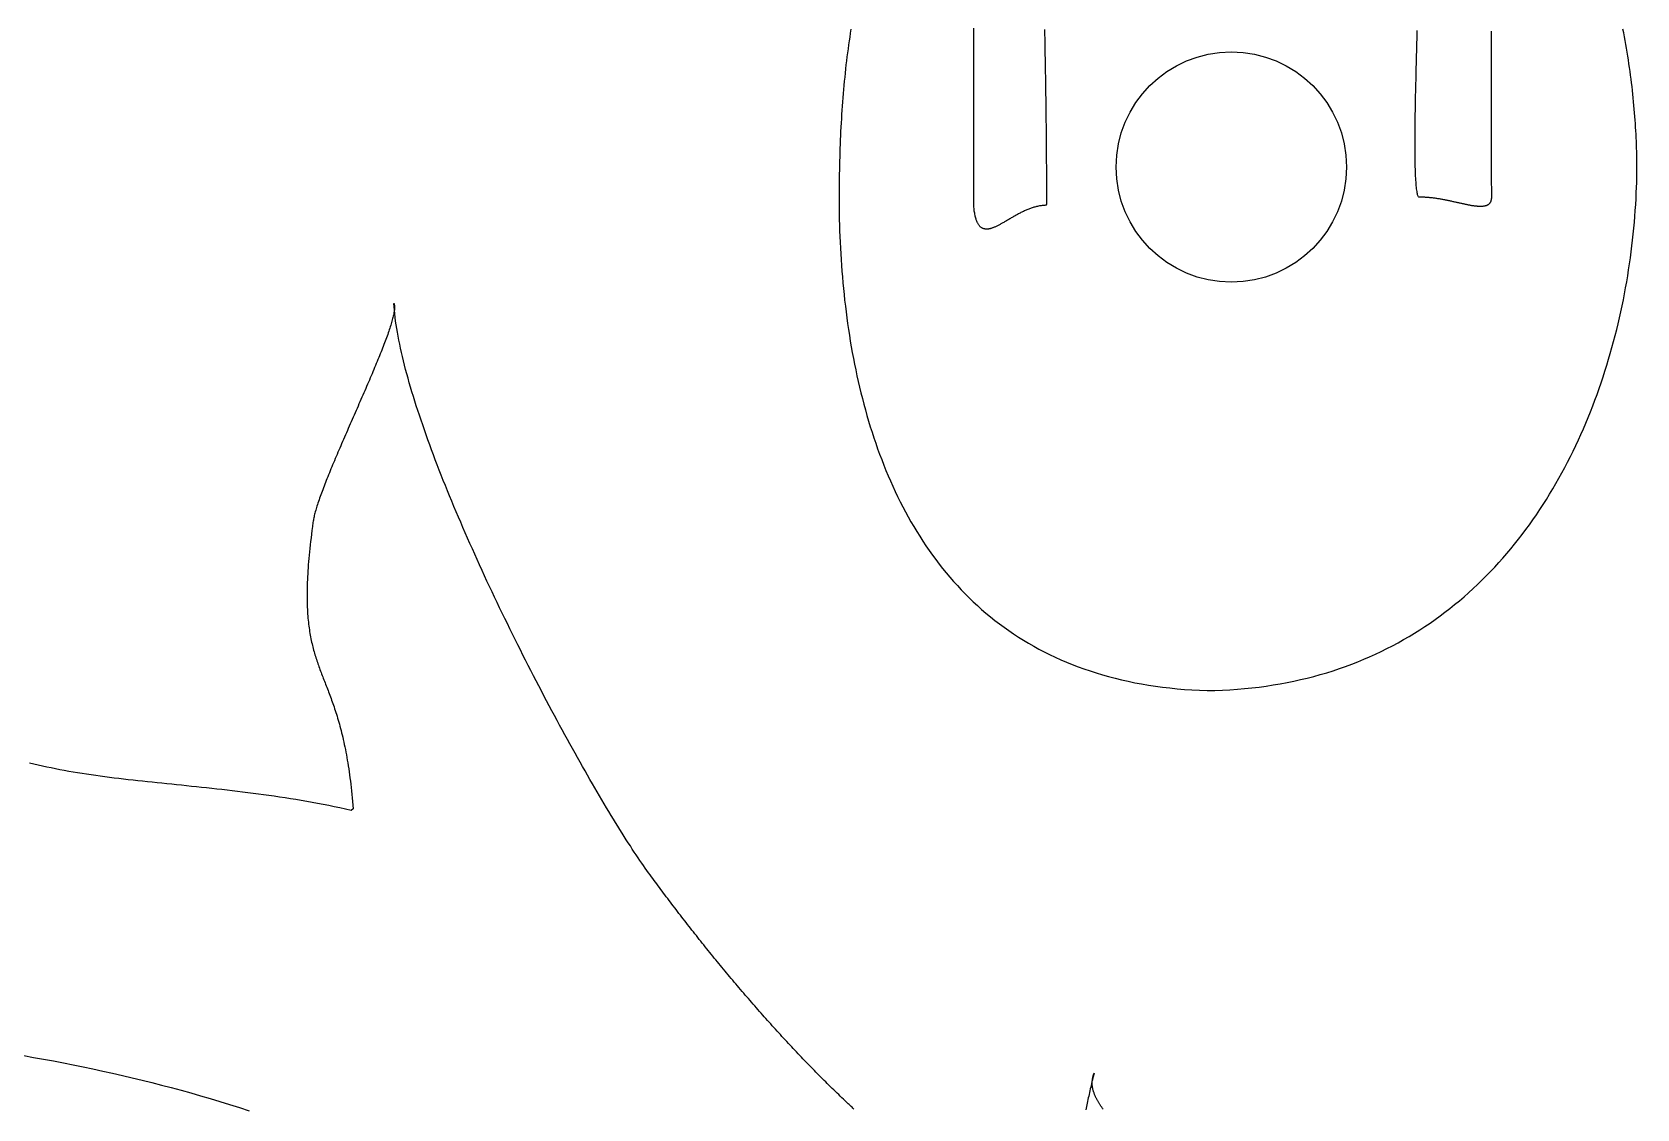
# Model space of a CAD drawing. Extents: x -41.2 to 15.8, y -4.2 to 22.
# Drawn here: x -34.06 to -27.44, y 6.67 to 11.11 of the extents above; entities that cross this region are included whole.
import ezdxf

# ---------------------------------------------------------------- set-up
doc = ezdxf.new("R2010")
doc.units = 0
doc.header["$MEASUREMENT"] = 0
doc.layers.get('0').update_dxf_attribs({"linetype": 'CONTINUOUS'})
doc.layers.add('LAYER_1', color=7, linetype='CONTINUOUS')

msp = doc.modelspace()

# ---------------------------------------------------------------- linework, layer by layer
msp.add_circle((-29.11104, 10.55139), 0.475)
at = {"layer": 'LAYER_1', "color": 7}
for points in [[(-30.6795, 11.1196, 0), (-30.6821, 11.1036, 0), (-30.6846, 11.0875, 0), (-30.687, 11.0713, 0), (-30.6893, 11.055, 0), (-30.6915, 11.0387, 0), (-30.6937, 11.0223, 0), (-30.6958, 11.0058, 0), (-30.6978, 10.9892, 0), (-30.6998, 10.9725, 0), (-30.7017, 10.9558, 0), (-30.7035, 10.939, 0), (-30.7052, 10.9222, 0), (-30.7069, 10.9053, 0), (-30.7085, 10.8883, 0), (-30.71, 10.8713, 0), (-30.7115, 10.8542, 0), (-30.7129, 10.8371, 0), (-30.7142, 10.8199, 0), (-30.7155, 10.8027, 0), (-30.7167, 10.7854, 0), (-30.7178, 10.7681, 0), (-30.7189, 10.7507, 0), (-30.7199, 10.7334, 0), (-30.7209, 10.7159, 0), (-30.7218, 10.6985, 0), (-30.7226, 10.681, 0), (-30.7234, 10.6635, 0), (-30.7241, 10.6459, 0), (-30.7247, 10.6284, 0), (-30.7253, 10.6108, 0), (-30.7259, 10.5932, 0), (-30.7264, 10.5756, 0), (-30.7268, 10.5579, 0), (-30.7272, 10.5403, 0), (-30.7275, 10.5226, 0), (-30.7278, 10.505, 0), (-30.728, 10.4873, 0), (-30.7282, 10.4696, 0), (-30.7283, 10.452, 0), (-30.7283, 10.4289, 0), (-30.7283, 10.4057, 0), (-30.7281, 10.3824, 0), (-30.7278, 10.359, 0), (-30.7273, 10.3356, 0), (-30.7267, 10.3121, 0), (-30.726, 10.2885, 0), (-30.7251, 10.2648, 0), (-30.7241, 10.2411, 0), (-30.7229, 10.2173, 0), (-30.7216, 10.1935, 0), (-30.7201, 10.1696, 0), (-30.7185, 10.1457, 0), (-30.7167, 10.1218, 0), (-30.7147, 10.0978, 0), (-30.7126, 10.0738, 0), (-30.7104, 10.0498, 0), (-30.7079, 10.0258, 0), (-30.7053, 10.0017, 0), (-30.7025, 9.9777, 0), (-30.6996, 9.95366, 0), (-30.6964, 9.92961, 0), (-30.6931, 9.90558, 0), (-30.6896, 9.88156, 0), (-30.6859, 9.85757, 0), (-30.6821, 9.83359, 0), (-30.678, 9.80965, 0), (-30.6737, 9.78574, 0), (-30.6693, 9.76186, 0), (-30.6646, 9.73803, 0), (-30.6598, 9.71425, 0), (-30.6547, 9.69053, 0), (-30.6495, 9.66686, 0), (-30.644, 9.64326, 0), (-30.6383, 9.61972, 0), (-30.6324, 9.59626, 0), (-30.6263, 9.57288, 0), (-30.62, 9.54958, 0), (-30.6134, 9.52636, 0), (-30.6066, 9.50325, 0), (-30.5996, 9.48022, 0), (-30.5924, 9.45731, 0), (-30.5849, 9.4345, 0), (-30.5773, 9.4118, 0), (-30.5693, 9.38922, 0), (-30.5611, 9.36676, 0), (-30.5527, 9.34443, 0), (-30.5441, 9.32224, 0), (-30.5352, 9.30018, 0), (-30.526, 9.27826, 0), (-30.5166, 9.25649, 0), (-30.5069, 9.23487, 0), (-30.497, 9.21341, 0), (-30.4869, 9.19211, 0), (-30.4764, 9.17098, 0), (-30.4657, 9.15002, 0), (-30.4547, 9.12924, 0), (-30.4435, 9.10863, 0), (-30.432, 9.08822, 0), (-30.4202, 9.068, 0), (-30.4081, 9.04797, 0), (-30.3958, 9.02814, 0), (-30.3831, 9.00852, 0), (-30.3702, 8.98912, 0), (-30.357, 8.96992, 0), (-30.3435, 8.95095, 0), (-30.3297, 8.93221, 0), (-30.3157, 8.9137, 0), (-30.3013, 8.89542, 0), (-30.2866, 8.87738, 0), (-30.2716, 8.85959, 0), (-30.2563, 8.84205, 0), (-30.2407, 8.82476, 0), (-30.2248, 8.80774, 0), (-30.2086, 8.79098, 0), (-30.1921, 8.77449, 0), (-30.1752, 8.75828, 0), (-30.158, 8.74234, 0), (-30.1405, 8.7267, 0), (-30.1227, 8.71134, 0), (-30.1045, 8.69627, 0), (-30.0861, 8.68151, 0), (-30.0672, 8.66705, 0), (-30.0481, 8.6529, 0), (-30.0286, 8.63907, 0), (-30.0087, 8.62555, 0), (-29.9886, 8.61236, 0), (-29.968, 8.5995, 0), (-29.9472, 8.58697, 0), (-29.9259, 8.57479, 0), (-29.9043, 8.56294, 0), (-29.8824, 8.55145, 0), (-29.8601, 8.54031, 0), (-29.8374, 8.52953, 0), (-29.8144, 8.51911, 0), (-29.791, 8.50906, 0), (-29.7672, 8.49939, 0), (-29.7431, 8.49009, 0), (-29.7186, 8.48118, 0), (-29.6937, 8.47265, 0), (-29.6684, 8.46452, 0), (-29.6428, 8.45679, 0), (-29.6168, 8.44946, 0), (-29.5903, 8.44254, 0), (-29.5635, 8.43603, 0), (-29.5363, 8.42994, 0), (-29.5087, 8.42427, 0), (-29.4807, 8.41903, 0), (-29.4523, 8.41423, 0), (-29.4235, 8.40986, 0), (-29.3943, 8.40593, 0), (-29.3647, 8.40245, 0), (-29.3347, 8.39943, 0), (-29.3042, 8.39686, 0), (-29.2734, 8.39475, 0), (-29.2421, 8.39311, 0), (-29.2104, 8.39195, 0), (-29.1788, 8.39231, 0), (-29.1476, 8.3935, 0), (-29.1168, 8.39516, 0), (-29.0862, 8.39729, 0), (-29.056, 8.39989, 0), (-29.0261, 8.40295, 0), (-28.9965, 8.40646, 0), (-28.9672, 8.41043, 0), (-28.9382, 8.41484, 0), (-28.9096, 8.41969, 0), (-28.8812, 8.42498, 0), (-28.8532, 8.4307, 0), (-28.8255, 8.43684, 0), (-28.798, 8.44341, 0), (-28.7709, 8.45039, 0), (-28.7441, 8.45779, 0), (-28.7176, 8.46559, 0), (-28.6914, 8.47379, 0), (-28.6655, 8.4824, 0), (-28.6399, 8.49139, 0), (-28.6147, 8.50077, 0), (-28.5897, 8.51053, 0), (-28.565, 8.52068, 0), (-28.5406, 8.53119, 0), (-28.5165, 8.54208, 0), (-28.4927, 8.55332, 0), (-28.4692, 8.56493, 0), (-28.446, 8.57689, 0), (-28.4231, 8.58919, 0), (-28.4005, 8.60185, 0), (-28.3782, 8.61484, 0), (-28.3561, 8.62816, 0), (-28.3344, 8.64182, 0), (-28.3129, 8.6558, 0), (-28.2918, 8.67009, 0), (-28.2709, 8.68471, 0), (-28.2503, 8.69963, 0), (-28.23, 8.71486, 0), (-28.2099, 8.73039, 0), (-28.1902, 8.74622, 0), (-28.1707, 8.76233, 0), (-28.1515, 8.77873, 0), (-28.1326, 8.79541, 0), (-28.114, 8.81237, 0), (-28.0957, 8.8296, 0), (-28.0776, 8.8471, 0), (-28.0598, 8.86486, 0), (-28.0423, 8.88287, 0), (-28.025, 8.90114, 0), (-28.0081, 8.91965, 0), (-27.9914, 8.93841, 0), (-27.9749, 8.9574, 0), (-27.9588, 8.97662, 0), (-27.9429, 8.99608, 0), (-27.9273, 9.01575, 0), (-27.9119, 9.03565, 0), (-27.8968, 9.05575, 0), (-27.882, 9.07607, 0), (-27.8674, 9.09659, 0), (-27.8531, 9.11731, 0), (-27.8391, 9.13822, 0), (-27.8253, 9.15932, 0), (-27.8118, 9.1806, 0), (-27.7985, 9.20206, 0), (-27.7855, 9.2237, 0), (-27.7728, 9.24551, 0), (-27.7603, 9.26748, 0), (-27.748, 9.28961, 0), (-27.7361, 9.3119, 0), (-27.7243, 9.33433, 0), (-27.7129, 9.35692, 0), (-27.7016, 9.37964, 0), (-27.6907, 9.4025, 0), (-27.6799, 9.42548, 0), (-27.6695, 9.4486, 0), (-27.6592, 9.47183, 0), (-27.6493, 9.49519, 0), (-27.6395, 9.51865, 0), (-27.63, 9.54222, 0), (-27.6208, 9.56589, 0), (-27.6118, 9.58966, 0), (-27.603, 9.61352, 0), (-27.5945, 9.63747, 0), (-27.5862, 9.66149, 0), (-27.5781, 9.6856, 0), (-27.5703, 9.70978, 0), (-27.5627, 9.73403, 0), (-27.5554, 9.75834, 0), (-27.5483, 9.78271, 0), (-27.5414, 9.80713, 0), (-27.5347, 9.8316, 0), (-27.5283, 9.85611, 0), (-27.5221, 9.88066, 0), (-27.5162, 9.90525, 0), (-27.5104, 9.92986, 0), (-27.5049, 9.9545, 0), (-27.4997, 9.97916, 0), (-27.4946, 10.0038, 0), (-27.4898, 10.0285, 0), (-27.4852, 10.0532, 0), (-27.4808, 10.0779, 0), (-27.4767, 10.1026, 0), (-27.4727, 10.1272, 0), (-27.469, 10.1519, 0), (-27.4655, 10.1765, 0), (-27.4622, 10.2011, 0), (-27.4591, 10.2257, 0), (-27.4563, 10.2503, 0), (-27.4536, 10.2748, 0), (-27.4512, 10.2993, 0), (-27.449, 10.3237, 0), (-27.447, 10.348, 0), (-27.4452, 10.3723, 0), (-27.4436, 10.3966, 0), (-27.4423, 10.4208, 0), (-27.4411, 10.4449, 0), (-27.4401, 10.4689, 0), (-27.4395, 10.4868, 0), (-27.4392, 10.4989, 0), (-27.439, 10.5112, 0), (-27.4388, 10.5237, 0), (-27.4387, 10.5363, 0), (-27.4387, 10.5492, 0), (-27.4387, 10.5622, 0), (-27.4388, 10.5754, 0), (-27.439, 10.5888, 0), (-27.4393, 10.6023, 0), (-27.4396, 10.616, 0), (-27.44, 10.6298, 0), (-27.4405, 10.6438, 0), (-27.441, 10.6579, 0), (-27.4417, 10.6721, 0), (-27.4424, 10.6865, 0), (-27.4432, 10.701, 0), (-27.444, 10.7157, 0), (-27.445, 10.7304, 0), (-27.446, 10.7452, 0), (-27.4471, 10.7602, 0), (-27.4483, 10.7752, 0), (-27.4495, 10.7904, 0), (-27.4509, 10.8056, 0), (-27.4523, 10.8209, 0), (-27.4538, 10.8363, 0), (-27.4554, 10.8518, 0), (-27.4571, 10.8673, 0), (-27.4589, 10.8829, 0), (-27.4607, 10.8986, 0), (-27.4627, 10.9143, 0), (-27.4647, 10.93, 0), (-27.4668, 10.9458, 0), (-27.469, 10.9616, 0), (-27.4713, 10.9775, 0), (-27.4737, 10.9934, 0), (-27.4762, 11.0093, 0), (-27.4788, 11.0252, 0), (-27.4814, 11.0411, 0), (-27.4842, 11.057, 0), (-27.487, 11.073, 0), (-27.49, 11.0889, 0), (-27.493, 11.1048, 0), (-27.4962, 11.1207, 0)], [(-29.881, 11.1186, 0), (-29.8809, 11.107, 0), (-29.8807, 11.0954, 0), (-29.8805, 11.0838, 0), (-29.8803, 11.0721, 0), (-29.8801, 11.0603, 0), (-29.8799, 11.0485, 0), (-29.8797, 11.0367, 0), (-29.8795, 11.0248, 0), (-29.8793, 11.0128, 0), (-29.8791, 11.0007, 0), (-29.8789, 10.9886, 0), (-29.8787, 10.9764, 0), (-29.8785, 10.9642, 0), (-29.8782, 10.9518, 0), (-29.878, 10.9394, 0), (-29.8778, 10.9268, 0), (-29.8776, 10.9142, 0), (-29.8774, 10.9015, 0), (-29.8772, 10.8886, 0), (-29.877, 10.8757, 0), (-29.8768, 10.8626, 0), (-29.8766, 10.8495, 0), (-29.8765, 10.8362, 0), (-29.8763, 10.8228, 0), (-29.8761, 10.8092, 0), (-29.8759, 10.7955, 0), (-29.8757, 10.7817, 0), (-29.8755, 10.7677, 0), (-29.8754, 10.7536, 0), (-29.8752, 10.7394, 0), (-29.8751, 10.725, 0), (-29.8749, 10.7104, 0), (-29.8747, 10.6957, 0), (-29.8746, 10.6808, 0), (-29.8745, 10.6657, 0), (-29.8743, 10.6505, 0), (-29.8742, 10.635, 0), (-29.8741, 10.6194, 0), (-29.874, 10.6036, 0), (-29.8739, 10.5877, 0), (-29.8738, 10.5715, 0), (-29.8737, 10.5551, 0), (-29.8736, 10.5385, 0), (-29.8735, 10.5217, 0), (-29.8735, 10.5047, 0), (-29.8734, 10.4875, 0), (-29.8734, 10.4701, 0), (-29.8733, 10.4524, 0), (-29.8733, 10.4345, 0), (-29.8733, 10.4164, 0), (-29.8733, 10.3981, 0), (-29.8761, 10.3934, 0), (-29.8799, 10.3933, 0), (-29.8837, 10.3931, 0), (-29.8875, 10.3928, 0), (-29.8913, 10.3924, 0), (-29.895, 10.3919, 0), (-29.8988, 10.3914, 0), (-29.9025, 10.3907, 0), (-29.9063, 10.39, 0), (-29.91, 10.3892, 0), (-29.9137, 10.3884, 0), (-29.9174, 10.3874, 0), (-29.9211, 10.3865, 0), (-29.9248, 10.3854, 0), (-29.9285, 10.3843, 0), (-29.9321, 10.3831, 0), (-29.9358, 10.3818, 0), (-29.9394, 10.3805, 0), (-29.943, 10.3792, 0), (-29.9466, 10.3778, 0), (-29.9502, 10.3763, 0), (-29.9538, 10.3749, 0), (-29.9573, 10.3733, 0), (-29.9609, 10.3717, 0), (-29.9644, 10.3701, 0), (-29.9679, 10.3685, 0), (-29.9714, 10.3668, 0), (-29.9749, 10.3651, 0), (-29.9784, 10.3633, 0), (-29.9818, 10.3616, 0), (-29.9853, 10.3598, 0), (-29.9887, 10.358, 0), (-29.9921, 10.3561, 0), (-29.9954, 10.3543, 0), (-29.9988, 10.3524, 0), (-30.0021, 10.3506, 0), (-30.0054, 10.3487, 0), (-30.0087, 10.3468, 0), (-30.012, 10.3449, 0), (-30.0153, 10.3431, 0), (-30.0185, 10.3412, 0), (-30.0217, 10.3393, 0), (-30.0249, 10.3374, 0), (-30.0281, 10.3356, 0), (-30.0312, 10.3337, 0), (-30.0343, 10.3319, 0), (-30.0374, 10.33, 0), (-30.0405, 10.3282, 0), (-30.0435, 10.3265, 0), (-30.0466, 10.3247, 0), (-30.0495, 10.323, 0), (-30.0525, 10.3213, 0), (-30.0555, 10.3196, 0), (-30.0584, 10.318, 0), (-30.0613, 10.3164, 0), (-30.0641, 10.3148, 0), (-30.067, 10.3133, 0), (-30.0698, 10.3118, 0), (-30.0726, 10.3104, 0), (-30.0753, 10.309, 0), (-30.078, 10.3076, 0), (-30.0807, 10.3064, 0), (-30.0834, 10.3051, 0), (-30.086, 10.304, 0), (-30.0886, 10.3029, 0), (-30.0912, 10.3018, 0), (-30.0938, 10.3009, 0), (-30.0963, 10.3, 0), (-30.0987, 10.2991, 0), (-30.1012, 10.2984, 0), (-30.1036, 10.2977, 0), (-30.106, 10.2971, 0), (-30.1083, 10.2965, 0), (-30.1106, 10.2961, 0), (-30.1129, 10.2957, 0), (-30.1152, 10.2955, 0), (-30.1174, 10.2953, 0), (-30.1196, 10.2952, 0), (-30.1217, 10.2952, 0), (-30.1238, 10.2953, 0), (-30.1259, 10.2955, 0), (-30.1279, 10.2958, 0), (-30.1299, 10.2962, 0), (-30.1319, 10.2968, 0), (-30.1338, 10.2974, 0), (-30.1357, 10.2981, 0), (-30.1375, 10.299, 0), (-30.1393, 10.3, 0), (-30.1411, 10.3011, 0), (-30.1428, 10.3023, 0), (-30.1445, 10.3036, 0), (-30.1461, 10.3051, 0), (-30.1477, 10.3067, 0), (-30.1493, 10.3085, 0), (-30.1508, 10.3103, 0), (-30.1523, 10.3123, 0), (-30.1537, 10.3145, 0), (-30.1551, 10.3168, 0), (-30.1565, 10.3192, 0), (-30.1578, 10.3218, 0), (-30.159, 10.3245, 0), (-30.1603, 10.3274, 0), (-30.1614, 10.3305, 0), (-30.1626, 10.3336, 0), (-30.1636, 10.337, 0), (-30.1647, 10.3405, 0), (-30.1657, 10.3442, 0), (-30.1666, 10.3481, 0), (-30.1675, 10.3521, 0), (-30.1684, 10.3563, 0), (-30.1692, 10.3606, 0), (-30.17, 10.3652, 0), (-30.1707, 10.3699, 0), (-30.1713, 10.3748, 0), (-30.1719, 10.3799, 0), (-30.1725, 10.3852, 0), (-30.173, 10.3906, 0), (-30.1733, 10.3935, 0), (-30.1733, 10.3942, 0), (-30.1733, 10.3955, 0), (-30.1733, 10.3974, 0), (-30.1733, 10.3999, 0), (-30.1733, 10.4031, 0), (-30.1733, 10.4068, 0), (-30.1733, 10.4111, 0), (-30.1733, 10.416, 0), (-30.1733, 10.4215, 0), (-30.1733, 10.4275, 0), (-30.1733, 10.4341, 0), (-30.1733, 10.4411, 0), (-30.1733, 10.4487, 0), (-30.1733, 10.4568, 0), (-30.1733, 10.4654, 0), (-30.1733, 10.4745, 0), (-30.1733, 10.4841, 0), (-30.1733, 10.4941, 0), (-30.1733, 10.5046, 0), (-30.1733, 10.5155, 0), (-30.1733, 10.5268, 0), (-30.1733, 10.5385, 0), (-30.1733, 10.5507, 0), (-30.1733, 10.5632, 0), (-30.1733, 10.5762, 0), (-30.1733, 10.5895, 0), (-30.1733, 10.6031, 0), (-30.1733, 10.6171, 0), (-30.1733, 10.6315, 0), (-30.1733, 10.6462, 0), (-30.1733, 10.6612, 0), (-30.1733, 10.6765, 0), (-30.1733, 10.692, 0), (-30.1733, 10.7079, 0), (-30.1733, 10.724, 0), (-30.1733, 10.7404, 0), (-30.1733, 10.7571, 0), (-30.1733, 10.774, 0), (-30.1733, 10.7911, 0), (-30.1733, 10.8084, 0), (-30.1733, 10.8259, 0), (-30.1733, 10.8436, 0), (-30.1733, 10.8615, 0), (-30.1733, 10.8796, 0), (-30.1733, 10.8978, 0), (-30.1733, 10.9162, 0), (-30.1733, 10.9347, 0), (-30.1733, 10.9534, 0), (-30.1733, 10.9721, 0), (-30.1733, 10.991, 0), (-30.1733, 11.0099, 0), (-30.1733, 11.0289, 0), (-30.1733, 11.048, 0), (-30.1733, 11.0672, 0), (-30.1733, 11.0864, 0), (-30.1733, 11.1056, 0), (-30.1733, 11.1248, 0)], [(-28.0396, 11.1112, 0), (-28.0396, 11.103, 0), (-28.0396, 11.095, 0), (-28.0396, 11.0873, 0), (-28.0397, 11.0796, 0), (-28.0397, 11.0722, 0), (-28.0397, 11.0649, 0), (-28.0397, 11.0577, 0), (-28.0397, 11.0507, 0), (-28.0398, 11.0438, 0), (-28.0398, 11.037, 0), (-28.0398, 11.0303, 0), (-28.0398, 11.0237, 0), (-28.0398, 11.0172, 0), (-28.0398, 11.0107, 0), (-28.0399, 11.0043, 0), (-28.0399, 10.998, 0), (-28.0399, 10.9917, 0), (-28.0399, 10.9854, 0), (-28.0399, 10.9791, 0), (-28.0399, 10.9729, 0), (-28.0399, 10.9666, 0), (-28.04, 10.9604, 0), (-28.04, 10.9541, 0), (-28.04, 10.9478, 0), (-28.04, 10.9414, 0), (-28.04, 10.935, 0), (-28.04, 10.9286, 0), (-28.04, 10.922, 0), (-28.04, 10.9154, 0), (-28.04, 10.9087, 0), (-28.04, 10.9019, 0), (-28.04, 10.8949, 0), (-28.04, 10.8879, 0), (-28.04, 10.8807, 0), (-28.04, 10.8733, 0), (-28.04, 10.8658, 0), (-28.04, 10.8582, 0), (-28.04, 10.8503, 0), (-28.04, 10.8423, 0), (-28.04, 10.8341, 0), (-28.04, 10.8257, 0), (-28.0399, 10.817, 0), (-28.0399, 10.8082, 0), (-28.0399, 10.7991, 0), (-28.0399, 10.7897, 0), (-28.0399, 10.7801, 0), (-28.0399, 10.7703, 0), (-28.0398, 10.7601, 0), (-28.0398, 10.7497, 0), (-28.0398, 10.7389, 0), (-28.0398, 10.7279, 0), (-28.0397, 10.7165, 0), (-28.0397, 10.7049, 0), (-28.0397, 10.6928, 0), (-28.0396, 10.6804, 0), (-28.0396, 10.6677, 0), (-28.0395, 10.6546, 0), (-28.0395, 10.6411, 0), (-28.0395, 10.6272, 0), (-28.0394, 10.613, 0), (-28.0394, 10.5983, 0), (-28.0393, 10.5832, 0), (-28.0393, 10.5676, 0), (-28.0392, 10.5517, 0), (-28.0392, 10.5352, 0), (-28.0391, 10.5183, 0), (-28.039, 10.501, 0), (-28.039, 10.4831, 0), (-28.0389, 10.4648, 0), (-28.0388, 10.4459, 0), (-28.0388, 10.4266, 0), (-28.0388, 10.4244, 0), (-28.0389, 10.4222, 0), (-28.0391, 10.4202, 0), (-28.0393, 10.4182, 0), (-28.0396, 10.4163, 0), (-28.04, 10.4145, 0), (-28.0404, 10.4127, 0), (-28.0409, 10.411, 0), (-28.0415, 10.4094, 0), (-28.0422, 10.4078, 0), (-28.0429, 10.4064, 0), (-28.0436, 10.405, 0), (-28.0445, 10.4036, 0), (-28.0454, 10.4023, 0), (-28.0463, 10.4011, 0), (-28.0474, 10.4, 0), (-28.0484, 10.3989, 0), (-28.0496, 10.3978, 0), (-28.0508, 10.3969, 0), (-28.052, 10.396, 0), (-28.0534, 10.3951, 0), (-28.0547, 10.3943, 0), (-28.0562, 10.3936, 0), (-28.0576, 10.3929, 0), (-28.0592, 10.3923, 0), (-28.0608, 10.3917, 0), (-28.0624, 10.3912, 0), (-28.0641, 10.3907, 0), (-28.0659, 10.3903, 0), (-28.0677, 10.3899, 0), (-28.0695, 10.3896, 0), (-28.0714, 10.3893, 0), (-28.0734, 10.3891, 0), (-28.0754, 10.3889, 0), (-28.0774, 10.3888, 0), (-28.0795, 10.3887, 0), (-28.0816, 10.3886, 0), (-28.0838, 10.3886, 0), (-28.0861, 10.3886, 0), (-28.0883, 10.3887, 0), (-28.0906, 10.3888, 0), (-28.093, 10.3889, 0), (-28.0954, 10.3891, 0), (-28.0978, 10.3893, 0), (-28.1003, 10.3895, 0), (-28.1028, 10.3898, 0), (-28.1054, 10.3901, 0), (-28.108, 10.3904, 0), (-28.1106, 10.3908, 0), (-28.1133, 10.3912, 0), (-28.116, 10.3916, 0), (-28.1187, 10.392, 0), (-28.1215, 10.3925, 0), (-28.1243, 10.393, 0), (-28.1272, 10.3935, 0), (-28.13, 10.394, 0), (-28.1329, 10.3946, 0), (-28.1359, 10.3951, 0), (-28.1389, 10.3957, 0), (-28.1419, 10.3963, 0), (-28.1449, 10.397, 0), (-28.1479, 10.3976, 0), (-28.151, 10.3983, 0), (-28.1541, 10.3989, 0), (-28.1573, 10.3996, 0), (-28.1604, 10.4003, 0), (-28.1636, 10.401, 0), (-28.1668, 10.4017, 0), (-28.17, 10.4025, 0), (-28.1733, 10.4032, 0), (-28.1766, 10.4039, 0), (-28.1798, 10.4047, 0), (-28.1832, 10.4054, 0), (-28.1865, 10.4062, 0), (-28.1898, 10.4069, 0), (-28.1932, 10.4077, 0), (-28.1966, 10.4084, 0), (-28.2, 10.4092, 0), (-28.2034, 10.4099, 0), (-28.2069, 10.4107, 0), (-28.2103, 10.4114, 0), (-28.2138, 10.4122, 0), (-28.2172, 10.4129, 0), (-28.2207, 10.4136, 0), (-28.2242, 10.4143, 0), (-28.2277, 10.415, 0), (-28.2313, 10.4157, 0), (-28.2348, 10.4164, 0), (-28.2383, 10.4171, 0), (-28.2419, 10.4178, 0), (-28.2454, 10.4184, 0), (-28.249, 10.419, 0), (-28.2525, 10.4196, 0), (-28.2561, 10.4202, 0), (-28.2597, 10.4208, 0), (-28.2633, 10.4214, 0), (-28.2668, 10.4219, 0), (-28.2704, 10.4224, 0), (-28.274, 10.4229, 0), (-28.2776, 10.4234, 0), (-28.2812, 10.4238, 0), (-28.2848, 10.4242, 0), (-28.2883, 10.4246, 0), (-28.2919, 10.425, 0), (-28.2955, 10.4253, 0), (-28.2991, 10.4256, 0), (-28.3026, 10.4259, 0), (-28.3062, 10.4261, 0), (-28.3097, 10.4263, 0), (-28.3133, 10.4265, 0), (-28.3168, 10.4266, 0), (-28.3204, 10.4267, 0), (-28.3239, 10.4268, 0), (-28.3274, 10.4268, 0), (-28.3309, 10.4268, 0), (-28.3344, 10.4267, 0), (-28.3379, 10.4266, 0), (-28.3396, 10.4281, 0), (-28.3407, 10.4306, 0), (-28.3418, 10.4337, 0), (-28.3428, 10.4372, 0), (-28.3437, 10.4411, 0), (-28.3446, 10.4456, 0), (-28.3454, 10.4505, 0), (-28.3462, 10.4558, 0), (-28.347, 10.4616, 0), (-28.3477, 10.4679, 0), (-28.3483, 10.4745, 0), (-28.349, 10.4816, 0), (-28.3495, 10.4891, 0), (-28.3501, 10.497, 0), (-28.3505, 10.5053, 0), (-28.351, 10.5139, 0), (-28.3514, 10.523, 0), (-28.3517, 10.5324, 0), (-28.3521, 10.5422, 0), (-28.3524, 10.5523, 0), (-28.3526, 10.5628, 0), (-28.3528, 10.5736, 0), (-28.353, 10.5847, 0), (-28.3532, 10.5962, 0), (-28.3533, 10.6079, 0), (-28.3533, 10.62, 0), (-28.3534, 10.6324, 0), (-28.3534, 10.645, 0), (-28.3534, 10.6579, 0), (-28.3534, 10.6711, 0), (-28.3533, 10.6845, 0), (-28.3532, 10.6982, 0), (-28.3531, 10.7122, 0), (-28.3529, 10.7263, 0), (-28.3528, 10.7407, 0), (-28.3526, 10.7553, 0), (-28.3524, 10.7701, 0), (-28.3521, 10.7852, 0), (-28.3519, 10.8004, 0), (-28.3516, 10.8158, 0), (-28.3513, 10.8313, 0), (-28.351, 10.8471, 0), (-28.3506, 10.863, 0), (-28.3503, 10.879, 0), (-28.3499, 10.8952, 0), (-28.3495, 10.9115, 0), (-28.3491, 10.9279, 0), (-28.3487, 10.9445, 0), (-28.3483, 10.9611, 0), (-28.3478, 10.9779, 0), (-28.3474, 10.9948, 0), (-28.3469, 11.0117, 0), (-28.3465, 11.0287, 0), (-28.346, 11.0458, 0), (-28.3455, 11.0629, 0), (-28.345, 11.0801, 0), (-28.3446, 11.0973, 0), (-28.3441, 11.1146, 0)], [(-30.6674, 6.66549, 0), (-30.6712, 6.66911, 0), (-30.675, 6.67276, 0), (-30.6789, 6.67642, 0), (-30.6827, 6.68011, 0), (-30.6866, 6.68382, 0), (-30.6906, 6.68754, 0), (-30.6945, 6.6913, 0), (-30.6985, 6.69507, 0), (-30.7034, 6.69969, 0), (-30.7101, 6.706, 0), (-30.7167, 6.71234, 0), (-30.7234, 6.71871, 0), (-30.73, 6.72511, 0), (-30.7367, 6.73154, 0), (-30.7434, 6.738, 0), (-30.7501, 6.74449, 0), (-30.7567, 6.75101, 0), (-30.7634, 6.75755, 0), (-30.7701, 6.76413, 0), (-30.7768, 6.77073, 0), (-30.7834, 6.77736, 0), (-30.7901, 6.78401, 0), (-30.7968, 6.79069, 0), (-30.8035, 6.7974, 0), (-30.8102, 6.80414, 0), (-30.8169, 6.8109, 0), (-30.8236, 6.81769, 0), (-30.8303, 6.8245, 0), (-30.837, 6.83133, 0), (-30.8436, 6.83819, 0), (-30.8503, 6.84508, 0), (-30.857, 6.85198, 0), (-30.8637, 6.85891, 0), (-30.8704, 6.86587, 0), (-30.8771, 6.87284, 0), (-30.8838, 6.87984, 0), (-30.8905, 6.88686, 0), (-30.8971, 6.8939, 0), (-30.9038, 6.90096, 0), (-30.9105, 6.90805, 0), (-30.9172, 6.91515, 0), (-30.9238, 6.92227, 0), (-30.9305, 6.92942, 0), (-30.9372, 6.93658, 0), (-30.9438, 6.94376, 0), (-30.9505, 6.95096, 0), (-30.9571, 6.95818, 0), (-30.9638, 6.96542, 0), (-30.9704, 6.97267, 0), (-30.9771, 6.97994, 0), (-30.9837, 6.98723, 0), (-30.9903, 6.99454, 0), (-30.997, 7.00186, 0), (-31.0036, 7.00919, 0), (-31.0102, 7.01655, 0), (-31.0168, 7.02391, 0), (-31.0234, 7.03129, 0), (-31.03, 7.03869, 0), (-31.0366, 7.0461, 0), (-31.0432, 7.05353, 0), (-31.0498, 7.06096, 0), (-31.0563, 7.06842, 0), (-31.0629, 7.07588, 0), (-31.0694, 7.08335, 0), (-31.076, 7.09084, 0), (-31.0825, 7.09834, 0), (-31.0891, 7.10585, 0), (-31.0956, 7.11337, 0), (-31.1021, 7.12091, 0), (-31.1086, 7.12845, 0), (-31.1151, 7.136, 0), (-31.1216, 7.14356, 0), (-31.1281, 7.15114, 0), (-31.1345, 7.15872, 0), (-31.141, 7.1663, 0), (-31.1474, 7.1739, 0), (-31.1539, 7.18151, 0), (-31.1603, 7.18912, 0), (-31.1667, 7.19674, 0), (-31.1731, 7.20436, 0), (-31.1795, 7.21199, 0), (-31.1859, 7.21963, 0), (-31.1923, 7.22728, 0), (-31.1986, 7.23493, 0), (-31.205, 7.24258, 0), (-31.2113, 7.25024, 0), (-31.2176, 7.2579, 0), (-31.2239, 7.26557, 0), (-31.2302, 7.27324, 0), (-31.2365, 7.28091, 0), (-31.2428, 7.28859, 0), (-31.249, 7.29627, 0), (-31.2553, 7.30395, 0), (-31.2615, 7.31163, 0), (-31.2677, 7.31932, 0), (-31.2739, 7.327, 0), (-31.2801, 7.33469, 0), (-31.2863, 7.34238, 0), (-31.2924, 7.35007, 0), (-31.2985, 7.35775, 0), (-31.3047, 7.36544, 0), (-31.3108, 7.37312, 0), (-31.3169, 7.38081, 0), (-31.3229, 7.38849, 0), (-31.329, 7.39617, 0), (-31.335, 7.40385, 0), (-31.3411, 7.41152, 0), (-31.3471, 7.4192, 0), (-31.3531, 7.42687, 0), (-31.359, 7.43453, 0), (-31.365, 7.44219, 0), (-31.3709, 7.44985, 0), (-31.3768, 7.4575, 0), (-31.3827, 7.46515, 0), (-31.3886, 7.47279, 0), (-31.3945, 7.48042, 0), (-31.4003, 7.48805, 0), (-31.4062, 7.49567, 0), (-31.412, 7.50329, 0), (-31.4177, 7.5109, 0), (-31.4235, 7.5185, 0), (-31.4293, 7.52609, 0), (-31.435, 7.53368, 0), (-31.4407, 7.54125, 0), (-31.4464, 7.54882, 0), (-31.452, 7.55637, 0), (-31.4577, 7.56392, 0), (-31.4633, 7.57146, 0), (-31.4689, 7.57899, 0), (-31.4745, 7.5865, 0), (-31.48, 7.59401, 0), (-31.4856, 7.6015, 0), (-31.4911, 7.60898, 0), (-31.4966, 7.61645, 0), (-31.502, 7.62391, 0), (-31.5075, 7.63135, 0), (-31.5137, 7.63988, 0), (-31.5205, 7.64941, 0), (-31.5275, 7.6593, 0), (-31.5347, 7.66955, 0), (-31.542, 7.68014, 0), (-31.5494, 7.69107, 0), (-31.5571, 7.70234, 0), (-31.5648, 7.71395, 0), (-31.5727, 7.72587, 0), (-31.5808, 7.73812, 0), (-31.5889, 7.75069, 0), (-31.5973, 7.76357, 0), (-31.6057, 7.77675, 0), (-31.6143, 7.79023, 0), (-31.6229, 7.80401, 0), (-31.6317, 7.81808, 0), (-31.6407, 7.83243, 0), (-31.6497, 7.84707, 0), (-31.6588, 7.86197, 0), (-31.6681, 7.87715, 0), (-31.6774, 7.89259, 0), (-31.6869, 7.9083, 0), (-31.6964, 7.92425, 0), (-31.706, 7.94046, 0), (-31.7157, 7.95691, 0), (-31.7255, 7.97359, 0), (-31.7354, 7.99051, 0), (-31.7454, 8.00766, 0), (-31.7554, 8.02504, 0), (-31.7655, 8.04263, 0), (-31.7757, 8.06043, 0), (-31.786, 8.07844, 0), (-31.7963, 8.09665, 0), (-31.8066, 8.11506, 0), (-31.817, 8.13366, 0), (-31.8275, 8.15245, 0), (-31.838, 8.17143, 0), (-31.8486, 8.19057, 0), (-31.8592, 8.20989, 0), (-31.8698, 8.22938, 0), (-31.8805, 8.24903, 0), (-31.8912, 8.26883, 0), (-31.902, 8.28878, 0), (-31.9127, 8.30888, 0), (-31.9235, 8.32912, 0), (-31.9343, 8.3495, 0), (-31.9451, 8.37, 0), (-31.9559, 8.39063, 0), (-31.9668, 8.41138, 0), (-31.9776, 8.43225, 0), (-31.9885, 8.45322, 0), (-31.9993, 8.4743, 0), (-32.0101, 8.49547, 0), (-32.021, 8.51675, 0), (-32.0318, 8.53811, 0), (-32.0426, 8.55955, 0), (-32.0534, 8.58107, 0), (-32.0641, 8.60267, 0), (-32.0749, 8.62433, 0), (-32.0856, 8.64606, 0), (-32.0962, 8.66784, 0), (-32.1069, 8.68968, 0), (-32.1175, 8.71157, 0), (-32.128, 8.73349, 0), (-32.1385, 8.75546, 0), (-32.149, 8.77745, 0), (-32.1594, 8.79948, 0), (-32.1698, 8.82152, 0), (-32.1801, 8.84358, 0), (-32.1903, 8.86566, 0), (-32.2005, 8.88774, 0), (-32.2106, 8.90982, 0), (-32.2206, 8.93189, 0), (-32.2306, 8.95396, 0), (-32.2405, 8.97601, 0), (-32.2502, 8.99804, 0), (-32.26, 9.02005, 0), (-32.2696, 9.04203, 0), (-32.2791, 9.06397, 0), (-32.2885, 9.08587, 0), (-32.2979, 9.10773, 0), (-32.3071, 9.12953, 0), (-32.3162, 9.15128, 0), (-32.3253, 9.17297, 0), (-32.3342, 9.1946, 0), (-32.343, 9.21615, 0), (-32.3516, 9.23762, 0), (-32.3602, 9.25902, 0), (-32.3686, 9.28032, 0), (-32.3769, 9.30154, 0), (-32.3851, 9.32265, 0), (-32.3931, 9.34367, 0), (-32.401, 9.36458, 0), (-32.4088, 9.38537, 0), (-32.4164, 9.40605, 0), (-32.4238, 9.4266, 0), (-32.4311, 9.44703, 0), (-32.4383, 9.46732, 0), (-32.4453, 9.48748, 0), (-32.4521, 9.50749, 0), (-32.4588, 9.52735, 0), (-32.4652, 9.54706, 0), (-32.4716, 9.56661, 0), (-32.4777, 9.58599, 0), (-32.4837, 9.60521, 0), (-32.4895, 9.62425, 0), (-32.4951, 9.64311, 0), (-32.5005, 9.66178, 0), (-32.5057, 9.68027, 0), (-32.5107, 9.69856, 0), (-32.5156, 9.71665, 0), (-32.5202, 9.73453, 0), (-32.5246, 9.75221, 0), (-32.5288, 9.76966, 0), (-32.5328, 9.7869, 0), (-32.5366, 9.80391, 0), (-32.5401, 9.82069, 0), (-32.5435, 9.83723, 0), (-32.5466, 9.85353, 0), (-32.5495, 9.86958, 0), (-32.5521, 9.88538, 0), (-32.5546, 9.90093, 0), (-32.5567, 9.91621, 0), (-32.5587, 9.93122, 0), (-32.5604, 9.94596, 0), (-32.5618, 9.96043, 0), (-32.563, 9.97461, 0), (-32.564, 9.9885, 0), (-32.5634, 9.98858, 0), (-32.5627, 9.98643, 0), (-32.5622, 9.98407, 0), (-32.5618, 9.98151, 0), (-32.5615, 9.97875, 0), (-32.5613, 9.9758, 0), (-32.5613, 9.97265, 0), (-32.5615, 9.96932, 0), (-32.5617, 9.9658, 0), (-32.5621, 9.9621, 0), (-32.5626, 9.95822, 0), (-32.5632, 9.95416, 0), (-32.5639, 9.94993, 0), (-32.5647, 9.94553, 0), (-32.5657, 9.94096, 0), (-32.5667, 9.93622, 0), (-32.5679, 9.93133, 0), (-32.5692, 9.92627, 0), (-32.5705, 9.92106, 0), (-32.572, 9.9157, 0), (-32.5736, 9.91018, 0), (-32.5753, 9.90452, 0), (-32.5771, 9.89872, 0), (-32.5789, 9.89278, 0), (-32.5809, 9.88669, 0), (-32.583, 9.88048, 0), (-32.5851, 9.87413, 0), (-32.5873, 9.86765, 0), (-32.5896, 9.86105, 0), (-32.592, 9.85432, 0), (-32.5945, 9.84748, 0), (-32.5971, 9.84052, 0), (-32.5997, 9.83344, 0), (-32.6024, 9.82625, 0), (-32.6052, 9.81896, 0), (-32.608, 9.81156, 0), (-32.6109, 9.80406, 0), (-32.6139, 9.79646, 0), (-32.6169, 9.78877, 0), (-32.6201, 9.78098, 0), (-32.6232, 9.77311, 0), (-32.6264, 9.76515, 0), (-32.6297, 9.7571, 0), (-32.633, 9.74897, 0), (-32.6364, 9.74077, 0), (-32.6399, 9.73249, 0), (-32.6433, 9.72414, 0), (-32.6469, 9.71572, 0), (-32.6504, 9.70723, 0), (-32.6541, 9.69869, 0), (-32.6577, 9.69008, 0), (-32.6614, 9.68142, 0), (-32.6651, 9.6727, 0), (-32.6689, 9.66393, 0), (-32.6727, 9.65512, 0), (-32.6765, 9.64626, 0), (-32.6803, 9.63736, 0), (-32.6842, 9.62842, 0), (-32.6881, 9.61944, 0), (-32.692, 9.61044, 0), (-32.696, 9.6014, 0), (-32.6999, 9.59234, 0), (-32.7039, 9.58325, 0), (-32.7079, 9.57414, 0), (-32.7118, 9.56502, 0), (-32.7159, 9.55588, 0), (-32.7199, 9.54673, 0), (-32.7239, 9.53757, 0), (-32.7279, 9.52841, 0), (-32.7319, 9.51924, 0), (-32.7359, 9.51007, 0), (-32.7399, 9.50091, 0), (-32.744, 9.49176, 0), (-32.748, 9.48261, 0), (-32.7519, 9.47348, 0), (-32.7559, 9.46436, 0), (-32.7599, 9.45526, 0), (-32.7639, 9.44618, 0), (-32.7678, 9.43713, 0), (-32.7717, 9.4281, 0), (-32.7756, 9.41911, 0), (-32.7795, 9.41014, 0), (-32.7833, 9.40122, 0), (-32.7871, 9.39234, 0), (-32.7909, 9.38349, 0), (-32.7947, 9.3747, 0), (-32.7984, 9.36595, 0), (-32.8021, 9.35725, 0), (-32.8058, 9.34861, 0), (-32.8094, 9.34003, 0), (-32.813, 9.3315, 0), (-32.8165, 9.32304, 0), (-32.82, 9.31465, 0), (-32.8234, 9.30633, 0), (-32.8268, 9.29808, 0), (-32.8301, 9.2899, 0), (-32.8334, 9.28181, 0), (-32.8366, 9.27379, 0), (-32.8398, 9.26586, 0), (-32.8429, 9.25802, 0), (-32.8459, 9.25027, 0), (-32.8489, 9.24261, 0), (-32.8518, 9.23505, 0), (-32.8547, 9.22759, 0), (-32.8575, 9.22024, 0), (-32.8602, 9.21298, 0), (-32.8628, 9.20584, 0), (-32.8654, 9.19881, 0), (-32.8678, 9.19189, 0), (-32.8702, 9.18509, 0), (-32.8726, 9.17842, 0), (-32.8748, 9.17186, 0), (-32.8769, 9.16544, 0), (-32.879, 9.15914, 0), (-32.881, 9.15297, 0), (-32.8828, 9.14694, 0), (-32.8846, 9.14105, 0), (-32.8863, 9.13531, 0), (-32.8879, 9.1297, 0), (-32.8894, 9.12425, 0), (-32.8908, 9.11894, 0), (-32.892, 9.11379, 0), (-32.8932, 9.1088, 0), (-32.8943, 9.10397, 0), (-32.8952, 9.09929, 0), (-32.8961, 9.09479, 0), (-32.8968, 9.09045, 0), (-32.8976, 9.0846, 0), (-32.8998, 9.06847, 0), (-32.9019, 9.05266, 0), (-32.9039, 9.03716, 0), (-32.9057, 9.02196, 0), (-32.9075, 9.00706, 0), (-32.9091, 8.99245, 0), (-32.9107, 8.97813, 0), (-32.9121, 8.96409, 0), (-32.9134, 8.95033, 0), (-32.9147, 8.93684, 0), (-32.9158, 8.92362, 0), (-32.9168, 8.91067, 0), (-32.9178, 8.89797, 0), (-32.9186, 8.88552, 0), (-32.9194, 8.87333, 0), (-32.92, 8.86138, 0), (-32.9206, 8.84967, 0), (-32.9211, 8.83819, 0), (-32.9214, 8.82694, 0), (-32.9217, 8.81591, 0), (-32.9219, 8.80511, 0), (-32.9221, 8.79452, 0), (-32.9221, 8.78414, 0), (-32.9221, 8.77396, 0), (-32.922, 8.76398, 0), (-32.9218, 8.7542, 0), (-32.9215, 8.74461, 0), (-32.9211, 8.7352, 0), (-32.9207, 8.72597, 0), (-32.9202, 8.71692, 0), (-32.9196, 8.70804, 0), (-32.919, 8.69932, 0), (-32.9183, 8.69077, 0), (-32.9175, 8.68237, 0), (-32.9166, 8.67412, 0), (-32.9157, 8.66602, 0), (-32.9147, 8.65805, 0), (-32.9137, 8.65023, 0), (-32.9126, 8.64253, 0), (-32.9114, 8.63496, 0), (-32.9102, 8.62752, 0), (-32.9089, 8.62019, 0), (-32.9075, 8.61297, 0), (-32.9061, 8.60586, 0), (-32.9047, 8.59885, 0), (-32.9032, 8.59193, 0), (-32.9016, 8.58511, 0), (-32.9, 8.57838, 0), (-32.8984, 8.57173, 0), (-32.8967, 8.56515, 0), (-32.8949, 8.55865, 0), (-32.8931, 8.55222, 0), (-32.8913, 8.54585, 0), (-32.8894, 8.53953, 0), (-32.8875, 8.53327, 0), (-32.8856, 8.52706, 0), (-32.8836, 8.52089, 0), (-32.8816, 8.51476, 0), (-32.8795, 8.50866, 0), (-32.8774, 8.50259, 0), (-32.8753, 8.49655, 0), (-32.8731, 8.49052, 0), (-32.8709, 8.48451, 0), (-32.8687, 8.4785, 0), (-32.8665, 8.4725, 0), (-32.8642, 8.4665, 0), (-32.8619, 8.46049, 0), (-32.8596, 8.45447, 0), (-32.8573, 8.44844, 0), (-32.8549, 8.44239, 0), (-32.8526, 8.43631, 0), (-32.8502, 8.4302, 0), (-32.8478, 8.42405, 0), (-32.8454, 8.41787, 0), (-32.8429, 8.41164, 0), (-32.8405, 8.40536, 0), (-32.838, 8.39902, 0), (-32.8356, 8.39263, 0), (-32.8331, 8.38617, 0), (-32.8306, 8.37964, 0), (-32.8281, 8.37304, 0), (-32.8256, 8.36635, 0), (-32.8232, 8.35959, 0), (-32.8207, 8.35273, 0), (-32.8182, 8.34578, 0), (-32.8157, 8.33874, 0), (-32.8132, 8.33158, 0), (-32.8107, 8.32432, 0), (-32.8083, 8.31695, 0), (-32.8058, 8.30946, 0), (-32.8033, 8.30184, 0), (-32.8009, 8.2941, 0), (-32.7984, 8.28622, 0), (-32.796, 8.27821, 0), (-32.7936, 8.27005, 0), (-32.7912, 8.26174, 0), (-32.7888, 8.25329, 0), (-32.7865, 8.24467, 0), (-32.7841, 8.23589, 0), (-32.7818, 8.22695, 0), (-32.7795, 8.21783, 0), (-32.7772, 8.20854, 0), (-32.775, 8.19906, 0), (-32.7728, 8.1894, 0), (-32.7706, 8.17954, 0), (-32.7684, 8.16949, 0), (-32.7663, 8.15923, 0), (-32.7641, 8.14877, 0), (-32.7621, 8.1381, 0), (-32.76, 8.12721, 0), (-32.758, 8.11611, 0), (-32.7561, 8.10477, 0), (-32.7541, 8.0932, 0), (-32.7522, 8.0814, 0), (-32.7504, 8.06936, 0), (-32.7486, 8.05707, 0), (-32.7468, 8.04453, 0), (-32.7451, 8.03174, 0), (-32.7434, 8.01868, 0), (-32.7418, 8.00536, 0), (-32.7402, 7.99177, 0), (-32.7387, 7.97791, 0), (-32.7372, 7.96376, 0), (-32.7358, 7.94933, 0), (-32.7344, 7.93461, 0), (-32.7331, 7.9196, 0), (-32.7319, 7.90428, 0), (-32.7406, 7.89725, 0), (-32.7638, 7.90247, 0), (-32.7869, 7.90751, 0), (-32.8098, 7.91237, 0), (-32.8327, 7.91707, 0), (-32.8556, 7.92159, 0), (-32.8783, 7.92596, 0), (-32.9009, 7.93018, 0), (-32.9235, 7.93424, 0), (-32.946, 7.93816, 0), (-32.9684, 7.94194, 0), (-32.9907, 7.94559, 0), (-33.0129, 7.94911, 0), (-33.0351, 7.95251, 0), (-33.0571, 7.95579, 0), (-33.0791, 7.95896, 0), (-33.101, 7.96203, 0), (-33.1228, 7.96499, 0), (-33.1445, 7.96786, 0), (-33.1661, 7.97063, 0), (-33.1877, 7.97332, 0), (-33.2091, 7.97594, 0), (-33.2305, 7.97847, 0), (-33.2518, 7.98094, 0), (-33.273, 7.98334, 0), (-33.2941, 7.98569, 0), (-33.3151, 7.98798, 0), (-33.336, 7.99023, 0), (-33.3569, 7.99243, 0), (-33.3776, 7.9946, 0), (-33.3983, 7.99673, 0), (-33.4189, 7.99884, 0), (-33.4394, 8.00092, 0), (-33.4598, 8.00299, 0), (-33.4802, 8.00506, 0), (-33.5004, 8.00711, 0), (-33.5205, 8.00917, 0), (-33.5406, 8.01123, 0), (-33.5606, 8.0133, 0), (-33.5805, 8.01539, 0), (-33.6003, 8.0175, 0), (-33.62, 8.01964, 0), (-33.6396, 8.02181, 0), (-33.6591, 8.02401, 0), (-33.6786, 8.02626, 0), (-33.6979, 8.02856, 0), (-33.7172, 8.03091, 0), (-33.7363, 8.03333, 0), (-33.7554, 8.0358, 0), (-33.7744, 8.03835, 0), (-33.7933, 8.04097, 0), (-33.8121, 8.04367, 0), (-33.8308, 8.04646, 0), (-33.8495, 8.04933, 0), (-33.868, 8.05231, 0), (-33.8865, 8.05538, 0), (-33.9048, 8.05857, 0), (-33.9231, 8.06186, 0), (-33.9413, 8.06527, 0), (-33.9594, 8.06881, 0), (-33.9774, 8.07247, 0), (-33.9953, 8.07627, 0), (-34.0131, 8.08021, 0), (-34.0308, 8.08429, 0), (-34.0484, 8.08852, 0), (-34.066, 8.09291, 0)], [(-34.0903, 6.88584, 0), (-34.0493, 6.87876, 0), (-34.0083, 6.87145, 0), (-33.9675, 6.8639, 0), (-33.9267, 6.85611, 0), (-33.8859, 6.84809, 0), (-33.8453, 6.83982, 0), (-33.8047, 6.8313, 0), (-33.7641, 6.82253, 0), (-33.7236, 6.81351, 0), (-33.6832, 6.80424, 0), (-33.6428, 6.7947, 0), (-33.6024, 6.7849, 0), (-33.5621, 6.77484, 0), (-33.5219, 6.7645, 0), (-33.4817, 6.7539, 0), (-33.4415, 6.74302, 0), (-33.4013, 6.73186, 0), (-33.3612, 6.72042, 0), (-33.3212, 6.70869, 0), (-33.2811, 6.69668, 0), (-33.2411, 6.68437, 0), (-33.2011, 6.67178, 0), (-33.1611, 6.65888, 0)], [(-29.6398, 6.66556, 0), (-29.6416, 6.66796, 0), (-29.6433, 6.67036, 0), (-29.645, 6.67276, 0), (-29.6467, 6.67515, 0), (-29.6484, 6.67755, 0), (-29.65, 6.67994, 0), (-29.6516, 6.68233, 0), (-29.6531, 6.68472, 0), (-29.6547, 6.68711, 0), (-29.6562, 6.68949, 0), (-29.6576, 6.69188, 0), (-29.6591, 6.69426, 0), (-29.6605, 6.69664, 0), (-29.6618, 6.69902, 0), (-29.6632, 6.7014, 0), (-29.6645, 6.70378, 0), (-29.6658, 6.70615, 0), (-29.667, 6.70853, 0), (-29.6682, 6.7109, 0), (-29.6693, 6.71328, 0), (-29.6705, 6.71565, 0), (-29.6715, 6.71802, 0), (-29.6726, 6.72039, 0), (-29.6736, 6.72276, 0), (-29.6746, 6.72513, 0), (-29.6755, 6.7275, 0), (-29.6764, 6.72987, 0), (-29.6772, 6.73224, 0), (-29.678, 6.73461, 0), (-29.6788, 6.73698, 0), (-29.6795, 6.73934, 0), (-29.6802, 6.74171, 0), (-29.6808, 6.74408, 0), (-29.6814, 6.74645, 0), (-29.6819, 6.74881, 0), (-29.6824, 6.75118, 0), (-29.6829, 6.75355, 0), (-29.6833, 6.75592, 0), (-29.6836, 6.75828, 0), (-29.6839, 6.76065, 0), (-29.6842, 6.76302, 0), (-29.6844, 6.76539, 0), (-29.6845, 6.76776, 0), (-29.6846, 6.77013, 0), (-29.6847, 6.7725, 0), (-29.6847, 6.77487, 0), (-29.6846, 6.77724, 0), (-29.6845, 6.77962, 0), (-29.6843, 6.78199, 0), (-29.6841, 6.78437, 0), (-29.6839, 6.78674, 0), (-29.6835, 6.78912, 0), (-29.6832, 6.7915, 0), (-29.6827, 6.79388, 0), (-29.6822, 6.79626, 0), (-29.6817, 6.79864, 0), (-29.6811, 6.80102, 0), (-29.6804, 6.80341, 0), (-29.6797, 6.80579, 0), (-29.6789, 6.80818, 0), (-29.678, 6.81057, 0), (-29.6771, 6.81296, 0), (-29.6778, 6.80992, 0), (-29.6798, 6.80202, 0), (-29.6817, 6.79417, 0), (-29.6836, 6.78639, 0), (-29.6855, 6.77866, 0), (-29.6873, 6.771, 0), (-29.6891, 6.76338, 0), (-29.6909, 6.75583, 0), (-29.6926, 6.74832, 0), (-29.6943, 6.74087, 0), (-29.6959, 6.73347, 0), (-29.6975, 6.72612, 0), (-29.6991, 6.71882, 0), (-29.7006, 6.71157, 0), (-29.7021, 6.70436, 0), (-29.7036, 6.6972, 0), (-29.705, 6.69008, 0), (-29.7064, 6.68301, 0), (-29.7077, 6.67597, 0), (-29.709, 6.66897, 0), (-29.7103, 6.66202, 0)]]:
    msp.add_polyline3d(points, dxfattribs=at)
at = {"layer": 'LAYER_1', "color": 250}
msp.add_polyline3d([(-27.4475, 10.9677, 0), (-27.4475, 10.9677, 0), (-27.4475, 10.9677, 0), (-27.4475, 10.9677, 0), (-27.4475, 10.9677, 0), (-27.4475, 10.9677, 0), (-27.4475, 10.9677, 0), (-27.4475, 10.9677, 0), (-27.4475, 10.9677, 0), (-27.4475, 10.9677, 0), (-27.4475, 10.9677, 0), (-27.4475, 10.9677, 0), (-27.4475, 10.9677, 0), (-27.4475, 10.9677, 0), (-27.4475, 10.9677, 0), (-27.4475, 10.9677, 0), (-27.4475, 10.9677, 0), (-27.4475, 10.9677, 0), (-27.4475, 10.9677, 0), (-27.4475, 10.9677, 0), (-27.4475, 10.9677, 0), (-27.4475, 10.9677, 0), (-27.4475, 10.9677, 0), (-27.4475, 10.9677, 0), (-27.4475, 10.9677, 0), (-27.4475, 10.9677, 0), (-27.4475, 10.9677, 0), (-27.4475, 10.9677, 0), (-27.4475, 10.9677, 0), (-27.4475, 10.9677, 0), (-27.4475, 10.9677, 0), (-27.4475, 10.9677, 0), (-27.4475, 10.9677, 0), (-27.4475, 10.9677, 0), (-27.4475, 10.9677, 0), (-27.4475, 10.9677, 0), (-27.4475, 10.9677, 0), (-27.4475, 10.9677, 0), (-27.4475, 10.9677, 0), (-27.4475, 10.9677, 0), (-27.4475, 10.9677, 0), (-27.4475, 10.9677, 0), (-27.4475, 10.9677, 0), (-27.4475, 10.9677, 0), (-27.4475, 10.9677, 0), (-27.4475, 10.9677, 0), (-27.4475, 10.9677, 0), (-27.4475, 10.9677, 0), (-27.4475, 10.9677, 0), (-27.4475, 10.9677, 0), (-27.4475, 10.9677, 0), (-27.4475, 10.9677, 0), (-27.4475, 10.9677, 0), (-27.4475, 10.9677, 0), (-27.4475, 10.9677, 0), (-27.4475, 10.9677, 0), (-27.4475, 10.9677, 0), (-27.4475, 10.9677, 0), (-27.4475, 10.9677, 0), (-27.4475, 10.9677, 0), (-27.4475, 10.9677, 0), (-27.4475, 10.9677, 0), (-27.4475, 10.9677, 0), (-27.4475, 10.9677, 0), (-27.4475, 10.9677, 0), (-27.4475, 10.9677, 0), (-27.4475, 10.9677, 0), (-27.4475, 10.9677, 0), (-27.4475, 10.9677, 0), (-27.4475, 10.9677, 0), (-27.4475, 10.9677, 0), (-27.4475, 10.9677, 0), (-27.4475, 10.9677, 0), (-27.4475, 10.9677, 0), (-27.4475, 10.9677, 0), (-27.4475, 10.9677, 0), (-27.4475, 10.9677, 0), (-27.4475, 10.9677, 0), (-27.4475, 10.9677, 0), (-27.4475, 10.9677, 0), (-27.4475, 10.9677, 0), (-27.4475, 10.9677, 0), (-27.4475, 10.9677, 0), (-27.4475, 10.9677, 0), (-27.4475, 10.9677, 0), (-27.4475, 10.9677, 0), (-27.4475, 10.9677, 0), (-27.4475, 10.9677, 0), (-27.4475, 10.9677, 0), (-27.4475, 10.9677, 0), (-27.4475, 10.9677, 0), (-27.4475, 10.9677, 0), (-27.4475, 10.9677, 0), (-27.4475, 10.9677, 0), (-27.4475, 10.9677, 0), (-27.4475, 10.9677, 0), (-27.4475, 10.9677, 0), (-27.4475, 10.9677, 0), (-27.4475, 10.9677, 0), (-27.4475, 10.9677, 0), (-27.4475, 10.9677, 0), (-27.4475, 10.9677, 0), (-27.4475, 10.9677, 0), (-27.4475, 10.9677, 0), (-27.4475, 10.9677, 0), (-27.4475, 10.9677, 0), (-27.4475, 10.9677, 0), (-27.4475, 10.9677, 0), (-27.4475, 10.9677, 0), (-27.4475, 10.9677, 0), (-27.4475, 10.9677, 0), (-27.4475, 10.9677, 0), (-27.4475, 10.9677, 0), (-27.4475, 10.9677, 0), (-27.4475, 10.9677, 0), (-27.4475, 10.9677, 0), (-27.4475, 10.9677, 0), (-27.4475, 10.9677, 0), (-27.4475, 10.9677, 0), (-27.4475, 10.9677, 0), (-27.4475, 10.9677, 0), (-27.4475, 10.9677, 0), (-27.4475, 10.9677, 0), (-27.4475, 10.9677, 0), (-27.4475, 10.9677, 0), (-27.4475, 10.9677, 0), (-27.4475, 10.9677, 0), (-27.4475, 10.9677, 0)], dxfattribs=at)

doc.saveas('drawing.dxf')
